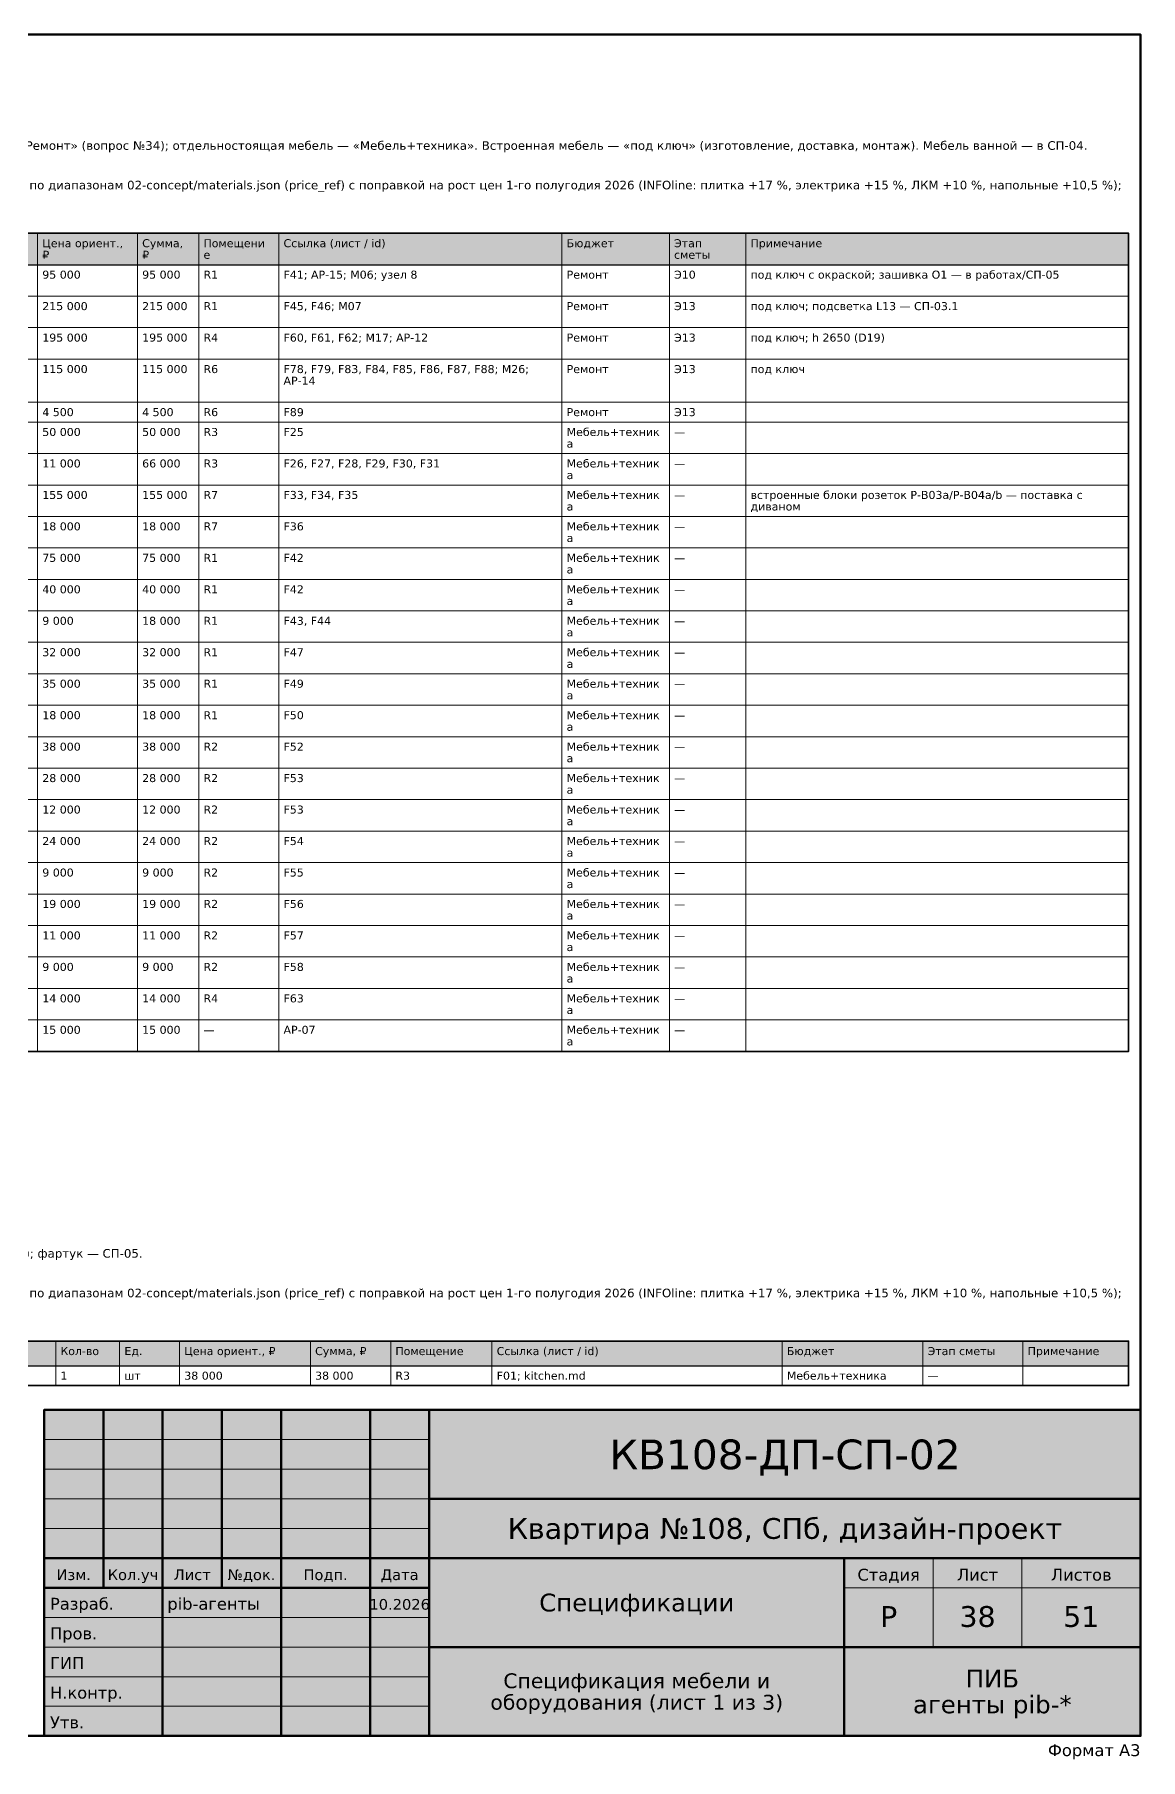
# Model space of a CAD drawing. Header units: millimetres. Extents: x 20 to 415, y 1 to 292.
# Drawn here: x 228.4 to 415, y 1 to 292 of the extents above; entities that cross this region are included whole.
import ezdxf
from ezdxf.enums import TextEntityAlignment as Align

# ---------------------------------------------------------------- set-up
doc = ezdxf.new("R2010")
doc.units = ezdxf.units.MM
doc.layers.add('FRAME', color=7, linetype='CONTINUOUS')
doc.layers.add('TEXT', color=7, linetype='CONTINUOUS')
doc.styles.add('GOST', font='DejaVuSans.ttf')

msp = doc.modelspace()

# ---------------------------------------------------------------- hatches: boundary and pattern name
at = {"layer": 'FRAME', "true_color": 0xffffff}
h = msp.add_hatch(color=7, dxfattribs=at)
h.dxf.hatch_style = 1
h.paths.add_polyline_path([(230, 5), (415, 5), (415, 60), (230, 60)])
at = {"layer": 'TEXT', "true_color": 0xe6e6e6}
h = msp.add_hatch(color=7, dxfattribs=at)
h.dxf.hatch_style = 1
h.paths.add_polyline_path([(22, 253.17), (413, 253.17), (413, 258.47), (22, 258.47)])
h = msp.add_hatch(color=7, dxfattribs=at)
h.dxf.hatch_style = 1
h.paths.add_polyline_path([(22, 67.45), (413, 67.45), (413, 71.6), (22, 71.6)])

# ---------------------------------------------------------------- linework, layer by layer
at = {"layer": 'FRAME', "color": 7, "lineweight": 50}
for points in [[(20, 5), (415, 5), (415, 292), (20, 292)], [(230, 5), (415, 5), (415, 60), (230, 60)]]:
    msp.add_lwpolyline(points, close=True, dxfattribs=at)
for points in [[(240, 30), (240, 60)], [(250, 5), (250, 60)], [(260, 30), (260, 60)], [(270, 5), (270, 60)], [(285, 5), (285, 60)], [(295, 5), (295, 60)], [(295, 45), (415, 45)], [(230, 35), (295, 35)], [(295, 35), (415, 35)], [(365, 5), (365, 35)], [(230, 30), (295, 30)], [(295, 20), (415, 20)]]:
    msp.add_lwpolyline(points, dxfattribs=at)
at = {"layer": 'FRAME', "color": 7, "lineweight": 20}
for points in [[(230, 55), (295, 55)], [(230, 50), (295, 50)], [(230, 45), (295, 45)], [(230, 40), (295, 40)], [(380, 20), (380, 35)], [(395, 20), (395, 35)], [(365, 30), (415, 30)], [(230, 25), (295, 25)], [(230, 20), (295, 20)], [(230, 15), (295, 15)], [(230, 10), (295, 10)]]:
    msp.add_lwpolyline(points, dxfattribs=at)
at = {"layer": 'TEXT', "color": 7, "lineweight": 25}
for points in [[(22, 253.17), (413, 253.17), (413, 258.47), (22, 258.47)], [(22, 67.45), (413, 67.45), (413, 71.6), (22, 71.6)]]:
    msp.add_lwpolyline(points, close=True, dxfattribs=at)
at = {"layer": 'TEXT', "color": 7, "lineweight": 35}
for points in [[(22, 120.48), (413, 120.48), (413, 258.47), (22, 258.47)], [(22, 64.1), (413, 64.1), (413, 71.6), (22, 71.6)]]:
    msp.add_lwpolyline(points, close=True, dxfattribs=at)
at = {"layer": 'TEXT', "color": 7, "lineweight": 15}
for points in [[(228.9, 258.47), (228.9, 253.17)], [(245.75, 258.47), (245.75, 253.17)], [(256.1, 258.47), (256.1, 253.17)], [(269.6, 258.47), (269.6, 253.17)], [(317.37, 258.47), (317.37, 253.17)], [(335.5, 258.47), (335.5, 253.17)], [(348.4, 258.47), (348.4, 253.17)], [(413, 258.47), (413, 253.17)], [(228.9, 253.17), (228.9, 247.86)], [(245.75, 253.17), (245.75, 247.86)], [(256.1, 253.17), (256.1, 247.86)], [(269.6, 253.17), (269.6, 247.86)], [(317.37, 253.17), (317.37, 247.86)], [(335.5, 253.17), (335.5, 247.86)], [(348.4, 253.17), (348.4, 247.86)], [(413, 253.17), (413, 247.86)], [(228.9, 247.86), (228.9, 242.55)], [(245.75, 247.86), (245.75, 242.55)], [(256.1, 247.86), (256.1, 242.55)], [(269.6, 247.86), (269.6, 242.55)], [(317.37, 247.86), (317.37, 242.55)], [(335.5, 247.86), (335.5, 242.55)], [(348.4, 247.86), (348.4, 242.55)], [(413, 247.86), (413, 242.55)], [(228.9, 242.55), (228.9, 237.24)], [(245.75, 242.55), (245.75, 237.24)], [(256.1, 242.55), (256.1, 237.24)], [(269.6, 242.55), (269.6, 237.24)], [(317.37, 242.55), (317.37, 237.24)], [(335.5, 242.55), (335.5, 237.24)], [(348.4, 242.55), (348.4, 237.24)], [(413, 242.55), (413, 237.24)], [(228.9, 237.24), (228.9, 229.98)], [(245.75, 237.24), (245.75, 229.98)], [(256.1, 237.24), (256.1, 229.98)], [(269.6, 237.24), (269.6, 229.98)], [(317.37, 237.24), (317.37, 229.98)], [(335.5, 237.24), (335.5, 229.98)], [(348.4, 237.24), (348.4, 229.98)], [(413, 237.24), (413, 229.98)], [(228.9, 229.98), (228.9, 226.63)], [(245.75, 229.98), (245.75, 226.63)], [(256.1, 229.98), (256.1, 226.63)], [(269.6, 229.98), (269.6, 226.63)], [(317.37, 229.98), (317.37, 226.63)], [(335.5, 229.98), (335.5, 226.63)], [(348.4, 229.98), (348.4, 226.63)], [(413, 229.98), (413, 226.63)], [(228.9, 226.63), (228.9, 221.32)], [(245.75, 226.63), (245.75, 221.32)], [(256.1, 226.63), (256.1, 221.32)], [(269.6, 226.63), (269.6, 221.32)], [(317.37, 226.63), (317.37, 221.32)], [(335.5, 226.63), (335.5, 221.32)], [(348.4, 226.63), (348.4, 221.32)], [(413, 226.63), (413, 221.32)], [(228.9, 221.32), (228.9, 216.01)], [(245.75, 221.32), (245.75, 216.01)], [(256.1, 221.32), (256.1, 216.01)], [(269.6, 221.32), (269.6, 216.01)], [(317.37, 221.32), (317.37, 216.01)], [(335.5, 221.32), (335.5, 216.01)], [(348.4, 221.32), (348.4, 216.01)], [(413, 221.32), (413, 216.01)], [(228.9, 216.01), (228.9, 210.71)], [(245.75, 216.01), (245.75, 210.71)], [(256.1, 216.01), (256.1, 210.71)], [(269.6, 216.01), (269.6, 210.71)], [(317.37, 216.01), (317.37, 210.71)], [(335.5, 216.01), (335.5, 210.71)], [(348.4, 216.01), (348.4, 210.71)], [(413, 216.01), (413, 210.71)], [(228.9, 210.71), (228.9, 205.4)], [(245.75, 210.71), (245.75, 205.4)], [(256.1, 210.71), (256.1, 205.4)], [(269.6, 210.71), (269.6, 205.4)], [(317.37, 210.71), (317.37, 205.4)], [(335.5, 210.71), (335.5, 205.4)], [(348.4, 210.71), (348.4, 205.4)], [(413, 210.71), (413, 205.4)], [(228.9, 205.4), (228.9, 200.09)], [(245.75, 205.4), (245.75, 200.09)], [(256.1, 205.4), (256.1, 200.09)], [(269.6, 205.4), (269.6, 200.09)], [(317.37, 205.4), (317.37, 200.09)], [(335.5, 205.4), (335.5, 200.09)], [(348.4, 205.4), (348.4, 200.09)], [(413, 205.4), (413, 200.09)], [(228.9, 200.09), (228.9, 194.78)], [(245.75, 200.09), (245.75, 194.78)], [(256.1, 200.09), (256.1, 194.78)], [(269.6, 200.09), (269.6, 194.78)], [(317.37, 200.09), (317.37, 194.78)], [(335.5, 200.09), (335.5, 194.78)], [(348.4, 200.09), (348.4, 194.78)], [(413, 200.09), (413, 194.78)], [(228.9, 194.78), (228.9, 189.48)], [(245.75, 194.78), (245.75, 189.48)], [(256.1, 194.78), (256.1, 189.48)], [(269.6, 194.78), (269.6, 189.48)], [(317.37, 194.78), (317.37, 189.48)], [(335.5, 194.78), (335.5, 189.48)], [(348.4, 194.78), (348.4, 189.48)], [(413, 194.78), (413, 189.48)], [(228.9, 189.48), (228.9, 184.17)], [(245.75, 189.48), (245.75, 184.17)], [(256.1, 189.48), (256.1, 184.17)], [(269.6, 189.48), (269.6, 184.17)], [(317.37, 189.48), (317.37, 184.17)], [(335.5, 189.48), (335.5, 184.17)], [(348.4, 189.48), (348.4, 184.17)], [(413, 189.48), (413, 184.17)], [(228.9, 184.17), (228.9, 178.86)], [(245.75, 184.17), (245.75, 178.86)], [(256.1, 184.17), (256.1, 178.86)], [(269.6, 184.17), (269.6, 178.86)], [(317.37, 184.17), (317.37, 178.86)], [(335.5, 184.17), (335.5, 178.86)], [(348.4, 184.17), (348.4, 178.86)], [(413, 184.17), (413, 178.86)], [(228.9, 178.86), (228.9, 173.55)], [(245.75, 178.86), (245.75, 173.55)], [(256.1, 178.86), (256.1, 173.55)], [(269.6, 178.86), (269.6, 173.55)], [(317.37, 178.86), (317.37, 173.55)], [(335.5, 178.86), (335.5, 173.55)], [(348.4, 178.86), (348.4, 173.55)], [(413, 178.86), (413, 173.55)], [(228.9, 173.55), (228.9, 168.25)], [(245.75, 173.55), (245.75, 168.25)], [(256.1, 173.55), (256.1, 168.25)], [(269.6, 173.55), (269.6, 168.25)], [(317.37, 173.55), (317.37, 168.25)], [(335.5, 173.55), (335.5, 168.25)], [(348.4, 173.55), (348.4, 168.25)], [(413, 173.55), (413, 168.25)], [(228.9, 168.25), (228.9, 162.94)], [(245.75, 168.25), (245.75, 162.94)], [(256.1, 168.25), (256.1, 162.94)], [(269.6, 168.25), (269.6, 162.94)], [(317.37, 168.25), (317.37, 162.94)], [(335.5, 168.25), (335.5, 162.94)], [(348.4, 168.25), (348.4, 162.94)], [(413, 168.25), (413, 162.94)], [(228.9, 162.94), (228.9, 157.63)], [(245.75, 162.94), (245.75, 157.63)], [(256.1, 162.94), (256.1, 157.63)], [(269.6, 162.94), (269.6, 157.63)], [(317.37, 162.94), (317.37, 157.63)], [(335.5, 162.94), (335.5, 157.63)], [(348.4, 162.94), (348.4, 157.63)], [(413, 162.94), (413, 157.63)], [(228.9, 157.63), (228.9, 152.32)], [(245.75, 157.63), (245.75, 152.32)], [(256.1, 157.63), (256.1, 152.32)], [(269.6, 157.63), (269.6, 152.32)], [(317.37, 157.63), (317.37, 152.32)], [(335.5, 157.63), (335.5, 152.32)], [(348.4, 157.63), (348.4, 152.32)], [(413, 157.63), (413, 152.32)], [(228.9, 152.32), (228.9, 147.02)], [(245.75, 152.32), (245.75, 147.02)], [(256.1, 152.32), (256.1, 147.02)], [(269.6, 152.32), (269.6, 147.02)], [(317.37, 152.32), (317.37, 147.02)], [(335.5, 152.32), (335.5, 147.02)], [(348.4, 152.32), (348.4, 147.02)], [(413, 152.32), (413, 147.02)], [(228.9, 147.02), (228.9, 141.71)], [(245.75, 147.02), (245.75, 141.71)], [(256.1, 147.02), (256.1, 141.71)], [(269.6, 147.02), (269.6, 141.71)], [(317.37, 147.02), (317.37, 141.71)], [(335.5, 147.02), (335.5, 141.71)], [(348.4, 147.02), (348.4, 141.71)], [(413, 147.02), (413, 141.71)], [(228.9, 141.71), (228.9, 136.4)], [(245.75, 141.71), (245.75, 136.4)], [(256.1, 141.71), (256.1, 136.4)], [(269.6, 141.71), (269.6, 136.4)], [(317.37, 141.71), (317.37, 136.4)], [(335.5, 141.71), (335.5, 136.4)], [(348.4, 141.71), (348.4, 136.4)], [(413, 141.71), (413, 136.4)], [(228.9, 136.4), (228.9, 131.09)], [(245.75, 136.4), (245.75, 131.09)], [(256.1, 136.4), (256.1, 131.09)], [(269.6, 136.4), (269.6, 131.09)], [(317.37, 136.4), (317.37, 131.09)], [(335.5, 136.4), (335.5, 131.09)], [(348.4, 136.4), (348.4, 131.09)], [(413, 136.4), (413, 131.09)], [(228.9, 131.09), (228.9, 125.79)], [(245.75, 131.09), (245.75, 125.79)], [(256.1, 131.09), (256.1, 125.79)], [(269.6, 131.09), (269.6, 125.79)], [(317.37, 131.09), (317.37, 125.79)], [(335.5, 131.09), (335.5, 125.79)], [(348.4, 131.09), (348.4, 125.79)], [(413, 131.09), (413, 125.79)], [(228.9, 125.79), (228.9, 120.48)], [(245.75, 125.79), (245.75, 120.48)], [(256.1, 125.79), (256.1, 120.48)], [(269.6, 125.79), (269.6, 120.48)], [(317.37, 125.79), (317.37, 120.48)], [(335.5, 125.79), (335.5, 120.48)], [(348.4, 125.79), (348.4, 120.48)], [(413, 125.79), (413, 120.48)], [(231.96, 71.6), (231.96, 67.45)], [(242.75, 71.6), (242.75, 67.45)], [(252.86, 71.6), (252.86, 67.45)], [(274.93, 71.6), (274.93, 67.45)], [(288.48, 71.6), (288.48, 67.45)], [(305.57, 71.6), (305.57, 67.45)], [(354.53, 71.6), (354.53, 67.45)], [(378.28, 71.6), (378.28, 67.45)], [(395.16, 71.6), (395.16, 67.45)], [(413, 71.6), (413, 67.45)], [(231.96, 67.45), (231.96, 64.1)], [(242.75, 67.45), (242.75, 64.1)], [(252.86, 67.45), (252.86, 64.1)], [(274.93, 67.45), (274.93, 64.1)], [(288.48, 67.45), (288.48, 64.1)], [(305.57, 67.45), (305.57, 64.1)], [(354.53, 67.45), (354.53, 64.1)], [(378.28, 67.45), (378.28, 64.1)], [(395.16, 67.45), (395.16, 64.1)], [(413, 67.45), (413, 64.1)]]:
    msp.add_lwpolyline(points, dxfattribs=at)
for points in [[(22, 247.86), (413, 247.86), (413, 253.17), (22, 253.17)], [(22, 242.55), (413, 242.55), (413, 247.86), (22, 247.86)], [(22, 237.24), (413, 237.24), (413, 242.55), (22, 242.55)], [(22, 229.98), (413, 229.98), (413, 237.24), (22, 237.24)], [(22, 226.63), (413, 226.63), (413, 229.98), (22, 229.98)], [(22, 221.32), (413, 221.32), (413, 226.63), (22, 226.63)], [(22, 216.01), (413, 216.01), (413, 221.32), (22, 221.32)], [(22, 210.71), (413, 210.71), (413, 216.01), (22, 216.01)], [(22, 205.4), (413, 205.4), (413, 210.71), (22, 210.71)], [(22, 200.09), (413, 200.09), (413, 205.4), (22, 205.4)], [(22, 194.78), (413, 194.78), (413, 200.09), (22, 200.09)], [(22, 189.48), (413, 189.48), (413, 194.78), (22, 194.78)], [(22, 184.17), (413, 184.17), (413, 189.48), (22, 189.48)], [(22, 178.86), (413, 178.86), (413, 184.17), (22, 184.17)], [(22, 173.55), (413, 173.55), (413, 178.86), (22, 178.86)], [(22, 168.25), (413, 168.25), (413, 173.55), (22, 173.55)], [(22, 162.94), (413, 162.94), (413, 168.25), (22, 168.25)], [(22, 157.63), (413, 157.63), (413, 162.94), (22, 162.94)], [(22, 152.32), (413, 152.32), (413, 157.63), (22, 157.63)], [(22, 147.02), (413, 147.02), (413, 152.32), (22, 152.32)], [(22, 141.71), (413, 141.71), (413, 147.02), (22, 147.02)], [(22, 136.4), (413, 136.4), (413, 141.71), (22, 141.71)], [(22, 131.09), (413, 131.09), (413, 136.4), (22, 136.4)], [(22, 125.79), (413, 125.79), (413, 131.09), (22, 131.09)], [(22, 120.48), (413, 120.48), (413, 125.79), (22, 125.79)], [(22, 64.1), (413, 64.1), (413, 67.45), (22, 67.45)]]:
    msp.add_lwpolyline(points, close=True, dxfattribs=at)

# ---------------------------------------------------------------- texts
at = {"layer": 'FRAME', "color": 7, "style": 'GOST'}
for s, height, p in [('КВ108-ДП-СП-02', 5, (355, 50)), ('Квартира №108, СПб, дизайн-проект', 3.5, (355, 38.25)), ('Изм.', 1.8, (235, 31.3)), ('Кол.уч', 1.8, (245, 31.3)), ('Лист', 1.8, (255, 31.3)), ('№док.', 1.8, (265, 31.3)), ('Подп.', 1.8, (277.5, 31.3)), ('Дата', 1.8, (290, 31.3)), ('Стадия', 2, (372.5, 31.2)), ('Лист', 2, (387.5, 31.2)), ('Листов', 2, (405, 31.2)), ('10.2026', 1.8, (290, 26.3)), ('Спецификации', 3, (330, 26)), ('Р', 3.5, (372.5, 23.4)), ('38', 3.5, (387.5, 23.4)), ('51', 3.5, (405, 23.4)), ('Спецификация мебели и', 2.5, (330, 13.06)), ('ПИБ', 3, (390, 13.18)), ('оборудования (лист 1 из 3)', 2.5, (330, 9.44)), ('агенты pib-*', 3, (390, 8.83))]:
    msp.add_text(s, height=height, dxfattribs=at).set_placement(p, align=Align.CENTER)
for s, p in [('Разраб.', (231, 26.3)), ('pib-агенты', (250.8, 26.3)), ('Пров.', (231, 21.3)), ('ГИП', (231, 16.3)), ('Н.контр.', (231, 11.3)), ('Утв.', (231, 6.3))]:
    msp.add_text(s, height=2, dxfattribs=at).set_placement(p)
msp.add_text('Формат A3', height=2, dxfattribs=at).set_placement((415, 1.6), align=Align.RIGHT)
at = {"layer": 'TEXT', "color": 7, "style": 'GOST'}
for s, height, p in [('Источник: 03-drawings/furniture.json (АР-07), 02-concept/materials.json (M06, M07, M08, M09, M11, M15, M17, M26, M31). Встроенные шкафы, буазери и системы хранения постирочной — бюджет «Ремонт» (вопрос №34); отдельностоящая мебель — «Мебель+техника». Встроенная мебель — «под ключ» (изготовление, доставка, монтаж). Мебель ванной — в СП-04.', 1.45, (22, 272.55)), ('Цены — ориентировочные для Санкт-Петербурга на 10.2026 (средний сегмент, розница/подрядчики), не являются офертой и подлежат проверке у поставщиков перед закупкой. Материалы — по диапазонам 02-concept/materials.json (price_ref) с поправкой на рост цен 1-го полугодия 2026 (INFOline: плитка +17 %, электрика +15 %, ЛКМ +10 %, напольные +10,5 %);', 1.45, (22, 265.88)), ('Цена ориент.,', 1.35, (229.7, 256.12)), ('Сумма,', 1.35, (246.55, 256.12)), ('Помещени', 1.35, (256.9, 256.12)), ('Ссылка (лист / id)', 1.35, (270.4, 256.12)), ('Бюджет', 1.35, (318.17, 256.12)), ('Этап', 1.35, (336.3, 256.12)), ('Примечание', 1.35, (349.2, 256.12)), ('₽', 1.35, (229.7, 254.17)), ('₽', 1.35, (246.55, 254.17)), ('е', 1.35, (256.9, 254.17)), ('сметы', 1.35, (336.3, 254.17)), ('95 000', 1.35, (229.7, 250.82)), ('95 000', 1.35, (246.55, 250.82)), ('R1', 1.35, (256.9, 250.82)), ('F41; АР-15; M06; узел 8', 1.35, (270.4, 250.82)), ('Ремонт', 1.35, (318.17, 250.82)), ('Э10', 1.35, (336.3, 250.82)), ('под ключ с окраской; зашивка O1 — в работах/СП-05', 1.35, (349.2, 250.82)), ('215 000', 1.35, (229.7, 245.51)), ('215 000', 1.35, (246.55, 245.51)), ('R1', 1.35, (256.9, 245.51)), ('F45, F46; M07', 1.35, (270.4, 245.51)), ('Ремонт', 1.35, (318.17, 245.51)), ('Э13', 1.35, (336.3, 245.51)), ('под ключ; подсветка L13 — СП-03.1', 1.35, (349.2, 245.51)), ('195 000', 1.35, (229.7, 240.2)), ('195 000', 1.35, (246.55, 240.2)), ('R4', 1.35, (256.9, 240.2)), ('F60, F61, F62; M17; АР-12', 1.35, (270.4, 240.2)), ('Ремонт', 1.35, (318.17, 240.2)), ('Э13', 1.35, (336.3, 240.2)), ('под ключ; h 2650 (D19)', 1.35, (349.2, 240.2)), ('115 000', 1.35, (229.7, 234.89)), ('115 000', 1.35, (246.55, 234.89)), ('R6', 1.35, (256.9, 234.89)), ('F78, F79, F83, F84, F85, F86, F87, F88; M26;', 1.35, (270.4, 234.89)), ('Ремонт', 1.35, (318.17, 234.89)), ('Э13', 1.35, (336.3, 234.89)), ('под ключ', 1.35, (349.2, 234.89)), ('АР-14', 1.35, (270.4, 232.94)), ('4 500', 1.35, (229.7, 227.63)), ('4 500', 1.35, (246.55, 227.63)), ('R6', 1.35, (256.9, 227.63)), ('F89', 1.35, (270.4, 227.63)), ('Ремонт', 1.35, (318.17, 227.63)), ('Э13', 1.35, (336.3, 227.63)), ('50 000', 1.35, (229.7, 224.28)), ('50 000', 1.35, (246.55, 224.28)), ('R3', 1.35, (256.9, 224.28)), ('F25', 1.35, (270.4, 224.28)), ('Мебель+техник', 1.35, (318.17, 224.28)), ('—', 1.35, (336.3, 224.28)), ('а', 1.35, (318.17, 222.32)), ('11 000', 1.35, (229.7, 218.97)), ('66 000', 1.35, (246.55, 218.97)), ('R3', 1.35, (256.9, 218.97)), ('F26, F27, F28, F29, F30, F31', 1.35, (270.4, 218.97)), ('Мебель+техник', 1.35, (318.17, 218.97)), ('—', 1.35, (336.3, 218.97)), ('а', 1.35, (318.17, 217.01)), ('155 000', 1.35, (229.7, 213.66)), ('155 000', 1.35, (246.55, 213.66)), ('R7', 1.35, (256.9, 213.66)), ('F33, F34, F35', 1.35, (270.4, 213.66)), ('а', 1.35, (318.17, 211.71)), ('Мебель+техник', 1.35, (318.17, 213.66)), ('—', 1.35, (336.3, 213.66)), ('диваном', 1.35, (349.2, 211.71)), ('встроенные блоки розеток P-B03a/P-B04a/b — поставка с', 1.35, (349.2, 213.66)), ('18 000', 1.35, (229.7, 208.36)), ('18 000', 1.35, (246.55, 208.36)), ('R7', 1.35, (256.9, 208.36)), ('F36', 1.35, (270.4, 208.36)), ('Мебель+техник', 1.35, (318.17, 208.36)), ('а', 1.35, (318.17, 206.4)), ('—', 1.35, (336.3, 208.36)), ('75 000', 1.35, (229.7, 203.05)), ('75 000', 1.35, (246.55, 203.05)), ('R1', 1.35, (256.9, 203.05)), ('F42', 1.35, (270.4, 203.05)), ('Мебель+техник', 1.35, (318.17, 203.05)), ('а', 1.35, (318.17, 201.09)), ('—', 1.35, (336.3, 203.05)), ('40 000', 1.35, (229.7, 197.74)), ('40 000', 1.35, (246.55, 197.74)), ('R1', 1.35, (256.9, 197.74)), ('F42', 1.35, (270.4, 197.74)), ('Мебель+техник', 1.35, (318.17, 197.74)), ('—', 1.35, (336.3, 197.74)), ('а', 1.35, (318.17, 195.78)), ('9 000', 1.35, (229.7, 192.43)), ('18 000', 1.35, (246.55, 192.43)), ('R1', 1.35, (256.9, 192.43)), ('F43, F44', 1.35, (270.4, 192.43)), ('Мебель+техник', 1.35, (318.17, 192.43)), ('—', 1.35, (336.3, 192.43)), ('а', 1.35, (318.17, 190.48)), ('32 000', 1.35, (229.7, 187.13)), ('32 000', 1.35, (246.55, 187.13)), ('R1', 1.35, (256.9, 187.13)), ('F47', 1.35, (270.4, 187.13)), ('Мебель+техник', 1.35, (318.17, 187.13)), ('—', 1.35, (336.3, 187.13)), ('а', 1.35, (318.17, 185.17)), ('35 000', 1.35, (229.7, 181.82)), ('35 000', 1.35, (246.55, 181.82)), ('R1', 1.35, (256.9, 181.82)), ('F49', 1.35, (270.4, 181.82)), ('а', 1.35, (318.17, 179.86)), ('Мебель+техник', 1.35, (318.17, 181.82)), ('—', 1.35, (336.3, 181.82)), ('18 000', 1.35, (229.7, 176.51)), ('18 000', 1.35, (246.55, 176.51)), ('R1', 1.35, (256.9, 176.51)), ('F50', 1.35, (270.4, 176.51)), ('Мебель+техник', 1.35, (318.17, 176.51)), ('а', 1.35, (318.17, 174.55)), ('—', 1.35, (336.3, 176.51)), ('38 000', 1.35, (229.7, 171.2)), ('38 000', 1.35, (246.55, 171.2)), ('R2', 1.35, (256.9, 171.2)), ('F52', 1.35, (270.4, 171.2)), ('Мебель+техник', 1.35, (318.17, 171.2)), ('—', 1.35, (336.3, 171.2)), ('а', 1.35, (318.17, 169.25)), ('28 000', 1.35, (229.7, 165.9)), ('28 000', 1.35, (246.55, 165.9)), ('R2', 1.35, (256.9, 165.9)), ('F53', 1.35, (270.4, 165.9)), ('Мебель+техник', 1.35, (318.17, 165.9)), ('—', 1.35, (336.3, 165.9)), ('а', 1.35, (318.17, 163.94)), ('12 000', 1.35, (229.7, 160.59)), ('12 000', 1.35, (246.55, 160.59)), ('R2', 1.35, (256.9, 160.59)), ('F53', 1.35, (270.4, 160.59)), ('Мебель+техник', 1.35, (318.17, 160.59)), ('—', 1.35, (336.3, 160.59)), ('а', 1.35, (318.17, 158.63)), ('24 000', 1.35, (229.7, 155.28)), ('24 000', 1.35, (246.55, 155.28)), ('R2', 1.35, (256.9, 155.28)), ('F54', 1.35, (270.4, 155.28)), ('а', 1.35, (318.17, 153.32)), ('Мебель+техник', 1.35, (318.17, 155.28)), ('—', 1.35, (336.3, 155.28)), ('9 000', 1.35, (229.7, 149.97)), ('9 000', 1.35, (246.55, 149.97)), ('R2', 1.35, (256.9, 149.97)), ('F55', 1.35, (270.4, 149.97)), ('Мебель+техник', 1.35, (318.17, 149.97)), ('а', 1.35, (318.17, 148.02)), ('—', 1.35, (336.3, 149.97)), ('19 000', 1.35, (229.7, 144.67)), ('19 000', 1.35, (246.55, 144.67)), ('R2', 1.35, (256.9, 144.67)), ('F56', 1.35, (270.4, 144.67)), ('Мебель+техник', 1.35, (318.17, 144.67)), ('а', 1.35, (318.17, 142.71)), ('—', 1.35, (336.3, 144.67)), ('11 000', 1.35, (229.7, 139.36)), ('11 000', 1.35, (246.55, 139.36)), ('R2', 1.35, (256.9, 139.36)), ('F57', 1.35, (270.4, 139.36)), ('Мебель+техник', 1.35, (318.17, 139.36)), ('—', 1.35, (336.3, 139.36)), ('а', 1.35, (318.17, 137.4)), ('9 000', 1.35, (229.7, 134.05)), ('9 000', 1.35, (246.55, 134.05)), ('R2', 1.35, (256.9, 134.05)), ('F58', 1.35, (270.4, 134.05)), ('Мебель+техник', 1.35, (318.17, 134.05)), ('—', 1.35, (336.3, 134.05)), ('а', 1.35, (318.17, 132.09)), ('14 000', 1.35, (229.7, 128.74)), ('14 000', 1.35, (246.55, 128.74)), ('R4', 1.35, (256.9, 128.74)), ('F63', 1.35, (270.4, 128.74)), ('Мебель+техник', 1.35, (318.17, 128.74)), ('—', 1.35, (336.3, 128.74)), ('а', 1.35, (318.17, 126.79)), ('15 000', 1.35, (229.7, 123.44)), ('15 000', 1.35, (246.55, 123.44)), ('—', 1.35, (256.9, 123.44)), ('АР-07', 1.35, (270.4, 123.44)), ('а', 1.35, (318.17, 121.48)), ('Мебель+техник', 1.35, (318.17, 123.44)), ('—', 1.35, (336.3, 123.44)), ('Источник: furniture.json F01–F24, F80; 04-specs/kitchen.md; materials.json M12, M13. Бюджет «Мебель+техника» (№34). Мойка, смеситель и фильтр кухни — сантехника, бюджет «Ремонт» (СП-04); фартук — СП-05.', 1.45, (22, 85.68)), ('Цены — ориентировочные для Санкт-Петербурга на 10.2026 (средний сегмент, розница/подрядчики), не являются офертой и подлежат проверке у поставщиков перед закупкой. Материалы — по диапазонам 02-concept/materials.json (price_ref) с поправкой на рост цен 1-го полугодия 2026 (INFOline: плитка +17 %, электрика +15 %, ЛКМ +10 %, напольные +10,5 %);', 1.45, (22, 79)), ('Кол-во', 1.35, (232.76, 69.25)), ('Ед.', 1.35, (243.55, 69.25)), ('Цена ориент., ₽', 1.35, (253.66, 69.25)), ('Сумма, ₽', 1.35, (275.73, 69.25)), ('Помещение', 1.35, (289.28, 69.25)), ('Ссылка (лист / id)', 1.35, (306.37, 69.25)), ('Бюджет', 1.35, (355.33, 69.25)), ('Этап сметы', 1.35, (379.08, 69.25)), ('Примечание', 1.35, (395.96, 69.25)), ('1', 1.35, (232.76, 65.1)), ('шт', 1.35, (243.55, 65.1)), ('38 000', 1.35, (253.66, 65.1)), ('38 000', 1.35, (275.73, 65.1)), ('R3', 1.35, (289.28, 65.1)), ('F01; kitchen.md', 1.35, (306.37, 65.1)), ('Мебель+техника', 1.35, (355.33, 65.1)), ('—', 1.35, (379.08, 65.1))]:
    msp.add_text(s, height=height, dxfattribs=at).set_placement(p)

doc.saveas('drawing.dxf')
